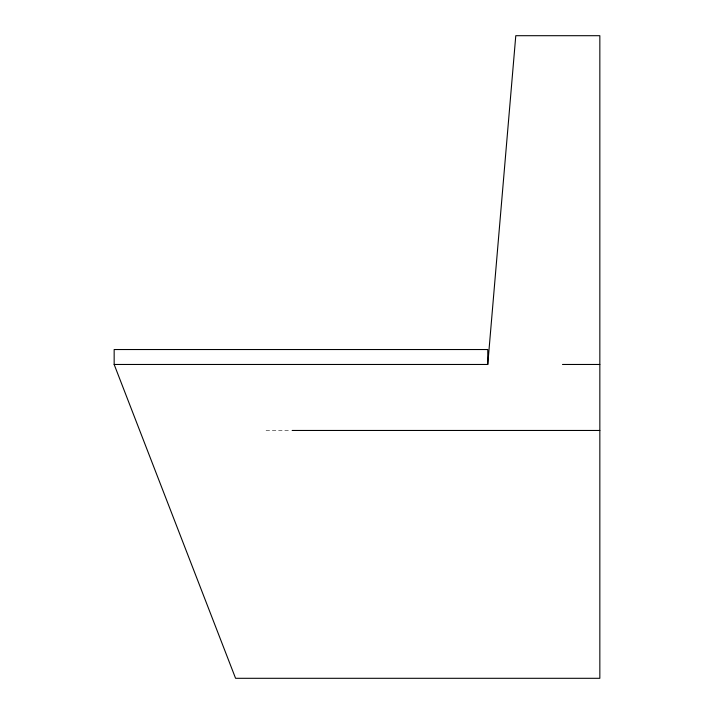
<?xml version="1.0" encoding="UTF-8"?>
<svg xmlns="http://www.w3.org/2000/svg" width="714" height="714" viewBox="0 0 714 714"><rect width="100%" height="100%" fill="white"/><g stroke="black" fill="none" stroke-linecap="round" stroke-linejoin="round"><path stroke-width="0.54" stroke-dasharray="3.57 2.68" d="M266.054 430.56L290.473 430.56"/><path stroke-width="1.07" d="M487.76 364.47L515.785 35.7L599.84 35.7L599.84 678.3L235.575 678.3L114.16 364.47L114.16 349.53L487.76 349.53L487.76 364.47L114.16 364.47M562.48 364.47L599.84 364.47M292.133 430.462L599.84 430.462"/></g></svg>
